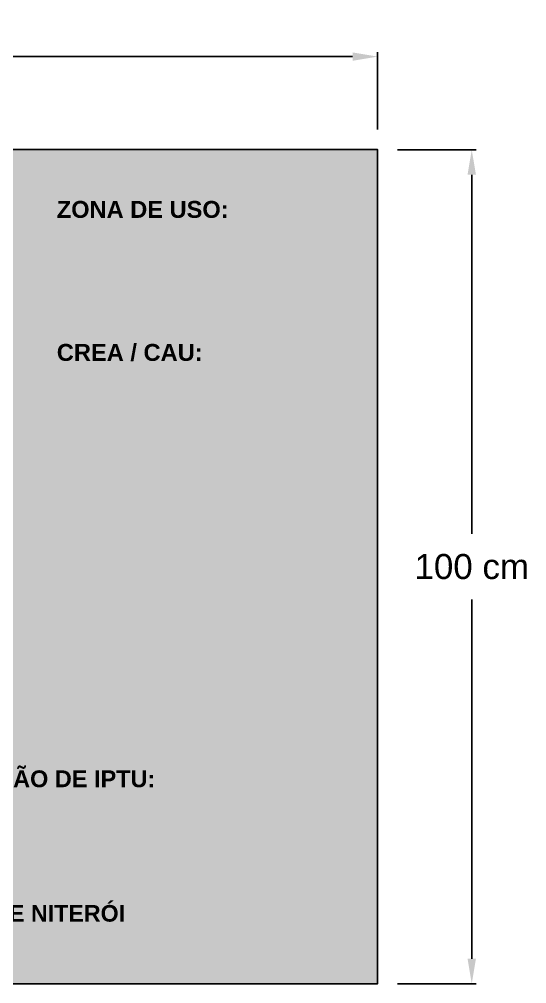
# Model space of a CAD drawing. Header units: millimetres. Extents: x 85 to 447, y 59 to 294.
# Drawn here: x 386.4 to 447.3, y 58.5 to 174.2 of the extents above; entities that cross this region are included whole.
import ezdxf

# ---------------------------------------------------------------- set-up
doc = ezdxf.new("R2010")
doc.units = ezdxf.units.MM
doc.layers.add('BG', color=7, linetype='Continuous')
doc.styles.add('Arial$101H0', font='arialbd.ttf')
doc.styles.get("Standard").update_dxf_attribs({"font": 'arial.ttf'})
doc.dimstyles.get("Standard").update_dxf_attribs({"dimtxt": 0.18, "dimasz": 0.18, "dimexe": 0.18, "dimexo": 0.0625, "dimgap": 0.09, "dimtad": 0, "dimtih": 1, "dimtoh": 1, "dimdec": 4, "dimzin": 0, "dimdsep": 46, "dimtxsty": 'Standard', "dimcen": 0.09, "dimadec": 0, "dimazin": 0, "dimtfac": 1, "dimtdec": 4, "dimtofl": 0, "dimtmove": 0, "dimatfit": 3, "dimfxl": 1, "dimtolj": 1, "dimtzin": 0, "dimarcsym": 0})

# ---------------------------------------------------------------- blocks, each defined once
blk = doc.blocks.new('_CLOSEDFILLED')
at = {"color": 0, "lineweight": -2}
blk.add_line((-1, 0), (-2, 0), dxfattribs=at)
blk.add_solid([(-1, 0.167), (0, 0), (-1, 0.167), (-1, -0.167)], dxfattribs=at)
blk = doc.blocks.new('*D7')
at = {"color": 0, "lineweight": -2, "transparency": 16777216}
for p, q in [((309.37, 160.92), (309.37, 170.22)), ((429.37, 160.92), (429.37, 170.22)), ((312.37, 169.68), (360.46, 169.68)), ((426.37, 169.68), (378.28, 169.68))]:
    blk.add_line(p, q, dxfattribs=at)
at = {"layer": 'Defpoints', "color": 0, "transparency": 16777216}
for p in [(429.37, 169.68), (309.37, 158.52), (429.37, 158.52)]:
    blk.add_point(p, dxfattribs=at)
at = {"color": 0, "lineweight": -2, "transparency": 16777216, "xscale": 3, "yscale": 3, "zscale": 3, "rotation": 180}
blk.add_blockref('_CLOSEDFILLED', (309.37, 169.68), dxfattribs=at)
at = {"color": 0, "lineweight": -2, "transparency": 16777216, "xscale": 3, "yscale": 3, "zscale": 3}
blk.add_blockref('_CLOSEDFILLED', (429.37, 169.68), dxfattribs=at)
at = {"color": 0, "transparency": 16777216, "insert": (369.37, 169.68), "char_height": 3, "attachment_point": 5}
blk.add_mtext('120 cm', dxfattribs=at)
blk = doc.blocks.new('*D8')
at = {"color": 0, "lineweight": -2, "transparency": 16777216}
for p, q in [((431.77, 158.52), (441.2, 158.52)), ((440.66, 155.52), (440.66, 112.45)), ((440.66, 61.52), (440.66, 104.59)), ((431.77, 58.52), (441.2, 58.52))]:
    blk.add_line(p, q, dxfattribs=at)
at = {"layer": 'Defpoints', "color": 0, "transparency": 16777216}
for p in [(429.37, 158.52), (429.37, 58.52), (440.66, 58.52)]:
    blk.add_point(p, dxfattribs=at)
at = {"color": 0, "lineweight": -2, "transparency": 16777216, "xscale": 3, "yscale": 3, "zscale": 3}
for p, rotation in [((440.66, 158.52), 90), ((440.66, 58.52), 270)]:
    blk.add_blockref('_CLOSEDFILLED', p, dxfattribs=dict(at, rotation=rotation))
at = {"color": 0, "transparency": 16777216, "insert": (440.66, 108.52), "char_height": 3, "attachment_point": 5}
blk.add_mtext('100 cm', dxfattribs=at)

msp = doc.modelspace()

# ---------------------------------------------------------------- hatches: boundary and pattern name
at = {"true_color": 0xf2f2f2}
for points in [[(425.37, 154.464), (387.37, 154.464), (387.37, 139.464), (425.37, 139.464)], [(425.37, 137.523), (313.37, 137.523), (313.37, 122.523), (425.37, 122.523)], [(425.37, 120.523), (313.37, 120.523), (313.37, 105.523), (425.37, 105.523)], [(425.37, 103.523), (313.37, 103.523), (313.37, 88.523), (425.37, 88.523)], [(425.37, 86.523), (370.37, 86.523), (370.37, 71.523), (425.37, 71.523)]]:
    msp.add_hatch(color=7, dxfattribs=at).paths.add_polyline_path(points)
at = {"layer": 'BG', "true_color": 0x5e416d}
msp.add_hatch(color=197, dxfattribs=at).paths.add_polyline_path([(309.37, 58.523), (429.369, 58.523), (429.369, 158.523), (309.37, 158.523)])

# ---------------------------------------------------------------- linework, layer by layer
msp.add_lwpolyline([(309.37, 58.523), (429.369, 58.523), (429.369, 158.523), (309.37, 158.523), (309.37, 58.523)], close=True)

# ---------------------------------------------------------------- texts
at = {"color": 250, "style": 'Arial$101H0'}
for s, height, p in [('ZONA DE USO:', 2.02835, (390.868, 150.347)), ('CREA / CAU:', 2.03157, (390.871, 133.199)), ('INSCRIÇÃO DE IPTU:', 2.01777, (374.042, 82.083))]:
    msp.add_text(s, height=height, dxfattribs=at).set_placement(p)
at = {"color": 7, "true_color": 0xf2f2f2, "style": 'Arial$101H0'}
msp.add_text('PREFEITURA MUNICIPAL DE NITERÓI', height=1.99389, dxfattribs=at).set_placement((348.314, 65.964))

# ---------------------------------------------------------------- dimensions: what is measured, and where the dimension line sits
dim = msp.add_linear_dim(base=(429.369, 169.679), p1=(309.37, 158.523), p2=(429.369, 158.523), dimstyle='Standard', override={"dimscale": 3, "dimtxt": 1, "dimasz": 1, "dimexo": 0.8, "dimgap": 0.8, "dimdec": 2, "dimzin": 8, "dimpost": ' cm', "dimtdec": 2, "dimtofl": 1, "dimtolj": 0, "dimtzin": 8})
dim.commit()
dim.dimension.update_dxf_attribs({"geometry": '*D7', "text_midpoint": (369.369, 169.679)})
dim = msp.add_linear_dim(base=(440.662, 58.523), p1=(429.369, 158.523), p2=(429.369, 58.523), angle=90, dimstyle='Standard', override={"dimscale": 3, "dimtxt": 1, "dimasz": 1, "dimexo": 0.8, "dimgap": 0.8, "dimdec": 2, "dimzin": 8, "dimpost": ' cm', "dimtdec": 2, "dimtofl": 1, "dimtolj": 0, "dimtzin": 8})
dim.commit()
dim.dimension.update_dxf_attribs({"geometry": '*D8', "text_midpoint": (440.662, 108.523)})

doc.saveas('drawing.dxf')
